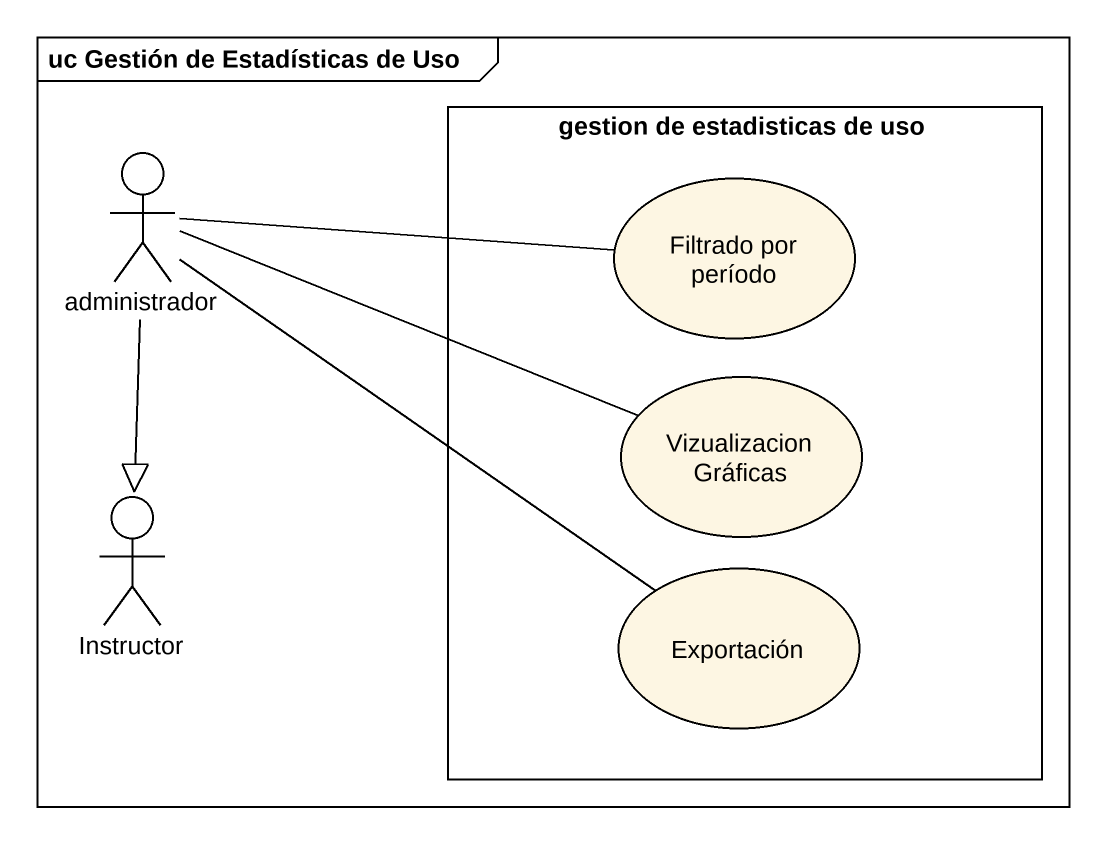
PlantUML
@startuml
mainframe uc Gestión de Estadísticas de Uso
actor administrador
rectangle "gestion de estadisticas de uso" as gestion_de_estadisticas_de {
  usecase "Filtrado por período" as Filtrado_por_período
  usecase "Vizualizacion Gráficas" as Vizualizacion_Gráficas
  usecase Exportación
}
actor Instructor
administrador -right- Filtrado_por_período
administrador -right- Vizualizacion_Gráficas
administrador --|> Instructor
administrador -- Exportación
@enduml
